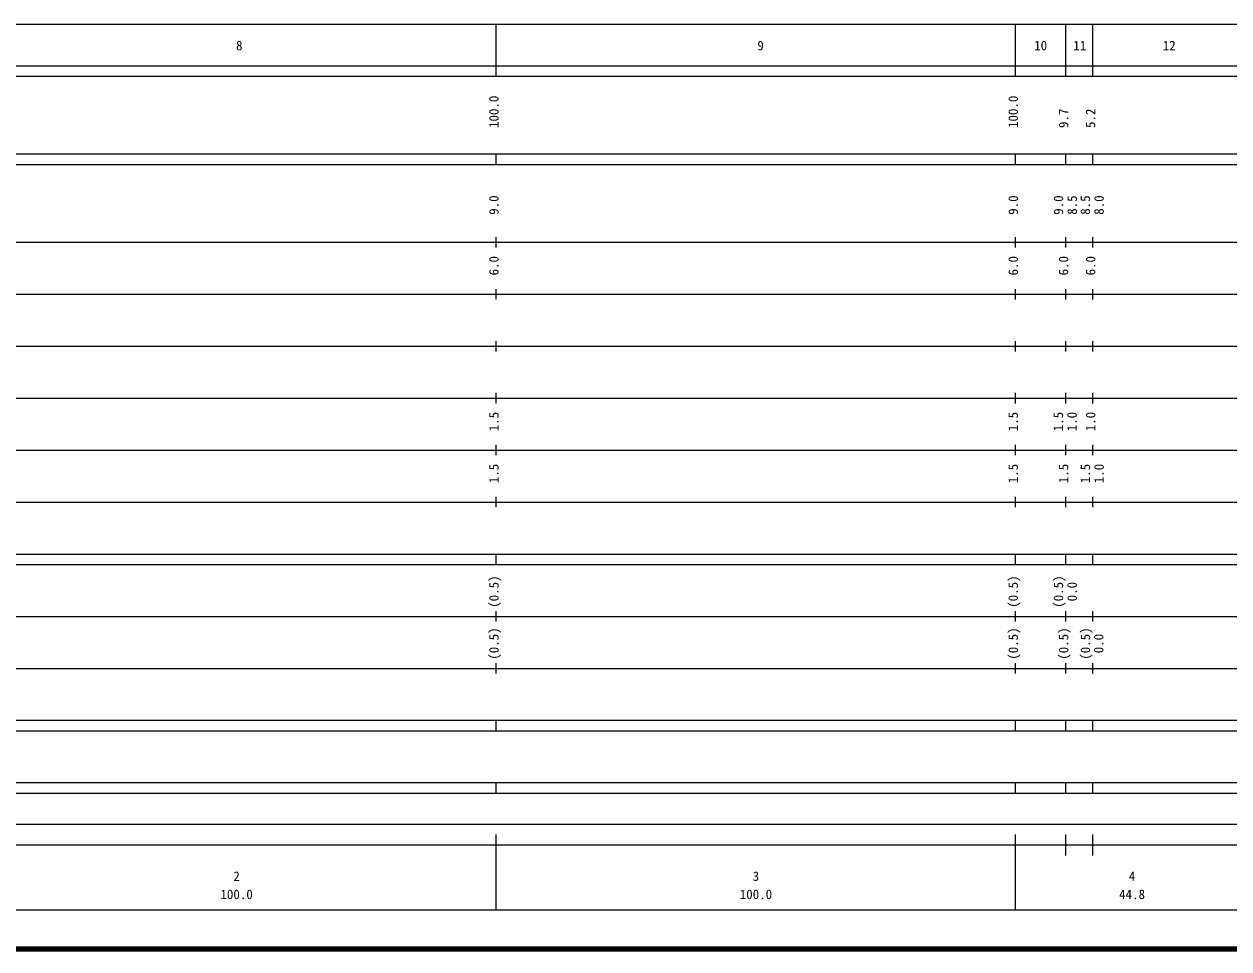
# Model space of a CAD drawing. Units: millimetres on the paper, enlarged 1000 times. Extents: x 40000 to 680000, y 20000 to 380000.
# Drawn here: x 177076 to 409078, y 20000 to 198000 of the extents above; entities that cross this region are included whole.
import ezdxf
from ezdxf.enums import TextEntityAlignment as Align

# ---------------------------------------------------------------- set-up
doc = ezdxf.new("R2010")
doc.units = ezdxf.units.MM
doc.header["$LTSCALE"] = 1000
doc.layers.add('M-TTL', color=2, linetype='Continuous', lineweight=140)
doc.layers.add('M-TTL-BAND', color=7, linetype='Continuous', lineweight=25)
doc.styles.add('ＭＳ ゴシック', font='')
doc.styles.get('ＭＳ ゴシック').set_extended_font_data('MS Gothic')

msp = doc.modelspace()

# ---------------------------------------------------------------- linework, layer by layer
at = {"layer": 'M-TTL'}
msp.add_line((40000, 20000), (680000, 20000), dxfattribs=at)
at = {"layer": 'M-TTL-BAND'}
for p, q in [((68000, 198000), (579000, 198000)), ((268000, 188000), (268000, 198000)), ((368000, 188000), (368000, 198000)), ((377700, 188000), (377700, 198000)), ((382900, 188000), (382900, 198000)), ((40000, 190000), (579000, 190000)), ((40000, 188000), (579000, 188000)), ((40000, 173000), (579000, 173000)), ((268000, 171000), (268000, 173000)), ((368000, 171000), (368000, 173000)), ((377700, 171000), (377700, 173000)), ((382900, 171000), (382900, 173000)), ((40000, 171000), (579000, 171000)), ((40000, 156000), (579000, 156000)), ((268000, 155000), (268000, 157000)), ((368000, 155000), (368000, 157000)), ((377700, 155000), (377700, 157000)), ((382900, 155000), (382900, 157000)), ((268000, 145000), (268000, 147000)), ((368000, 145000), (368000, 147000)), ((377700, 145000), (377700, 147000)), ((382900, 145000), (382900, 147000)), ((46000, 146000), (579000, 146000)), ((268000, 135000), (268000, 137000)), ((368000, 135000), (368000, 137000)), ((377700, 135000), (377700, 137000)), ((382900, 135000), (382900, 137000)), ((52000, 136000), (579000, 136000)), ((46000, 126000), (579000, 126000)), ((268000, 125000), (268000, 127000)), ((368000, 125000), (368000, 127000)), ((377700, 125000), (377700, 127000)), ((382900, 125000), (382900, 127000)), ((268000, 115000), (268000, 117000)), ((368000, 115000), (368000, 117000)), ((377700, 115000), (377700, 117000)), ((382900, 115000), (382900, 117000)), ((52000, 116000), (579000, 116000)), ((268000, 105000), (268000, 107000)), ((368000, 105000), (368000, 107000)), ((377700, 105000), (377700, 107000)), ((382900, 105000), (382900, 107000)), ((46000, 106000), (579000, 106000)), ((40000, 96000), (579000, 96000)), ((268000, 94000), (268000, 96000)), ((368000, 94000), (368000, 96000)), ((377700, 94000), (377700, 96000)), ((382900, 94000), (382900, 96000)), ((40000, 94000), (579000, 94000)), ((49000, 84000), (579000, 84000)), ((268000, 83000), (268000, 85000)), ((368000, 83000), (368000, 85000)), ((377700, 83000), (377700, 85000)), ((382900, 83000), (382900, 85000)), ((268000, 73000), (268000, 75000)), ((368000, 73000), (368000, 75000)), ((377700, 73000), (377700, 75000)), ((382900, 73000), (382900, 75000)), ((40000, 74000), (579000, 74000)), ((40000, 64000), (579000, 64000)), ((268000, 62000), (268000, 64000)), ((368000, 62000), (368000, 64000)), ((377700, 62000), (377700, 64000)), ((382900, 62000), (382900, 64000)), ((40000, 62000), (579000, 62000)), ((40000, 52000), (579000, 52000)), ((268000, 50000), (268000, 52000)), ((368000, 50000), (368000, 52000)), ((377700, 50000), (377700, 52000)), ((382900, 50000), (382900, 52000)), ((40000, 50000), (579000, 50000)), ((71000, 44000), (565000, 44000)), ((268000, 27500), (268000, 42000)), ((368000, 27500), (368000, 42000)), ((377700, 38000), (377700, 42000)), ((382900, 38000), (382900, 42000)), ((40000, 40000), (579000, 40000)), ((68000, 27500), (579000, 27500))]:
    msp.add_line(p, q, dxfattribs=at)

# ---------------------------------------------------------------- texts
at = {"layer": 'M-TTL-BAND', "style": 'ＭＳ ゴシック'}
for s, p in [('8', (218516, 192405)), ('9', (318895, 192405)), ('10', (372832, 192405)), ('11', (380343, 192405)), ('12', (397587, 192405)), ('2', (218000, 32523)), ('3', (318000, 32523)), ('4', (390431, 32523)), ('100.0', (218000, 29033)), ('100.0', (318000, 29033)), ('44.8', (390431, 29033))]:
    msp.add_text(s, height=1833, dxfattribs=at).set_placement(p, align=Align.BOTTOM_CENTER)
for s, p in [('100.0', (269000, 178000)), ('100.0', (369000, 178000)), ('9.7', (378700, 178000)), ('5.2', (383900, 178000)), ('9.0', (269000, 161299)), ('9.0', (369000, 161299)), ('9.0', (377718, 161299)), ('8.5', (380352, 161299)), ('8.5', (382893, 161299)), ('8.0', (385527, 161299)), ('6.0', (269000, 149625)), ('6.0', (369000, 149625)), ('6.0', (378700, 149625)), ('6.0', (383900, 149625)), ('1.5', (269000, 119625)), ('1.5', (369000, 119625)), ('1.5', (377691, 119625)), ('1.0', (380325, 119625)), ('1.0', (383900, 119625)), ('1.5', (269000, 109625)), ('1.5', (369000, 109625)), ('1.5', (378700, 109625)), ('1.5', (382893, 109625)), ('1.0', (385527, 109625))]:
    msp.add_text(s, height=1833, rotation=90, dxfattribs=at).set_placement(p, align=Align.BOTTOM_LEFT)
for s, p in [('(0.5)', (269000, 88764)), ('(0.5)', (369000, 88764)), ('(0.5)', (377705, 88764)), ('0.0', (380338, 88764)), ('(0.5)', (269000, 78764)), ('(0.5)', (369000, 78764)), ('(0.5)', (378700, 78764)), ('(0.5)', (382902, 78764)), ('0.0', (385463, 78764))]:
    msp.add_text(s, height=1833, rotation=90, dxfattribs=at).set_placement(p, align=Align.BOTTOM_CENTER)

doc.saveas('drawing.dxf')
